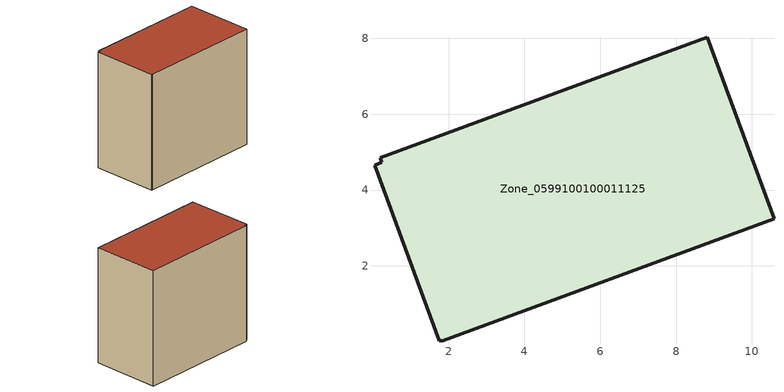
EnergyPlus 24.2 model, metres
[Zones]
Zone_0599100100011125
 floor ground (C_G): 8.82,8.02 10.58,3.24 1.85,0.03 1.75,0.03 0.05,4.66 0.24,4.74 0.2,4.86 z0
 wall outside (C_F): 10.58,3.24 8.82,8.02 0.2,4.86 0.24,4.74 0.05,4.66 1.75,0.03 1.85,0.03 10.58,3.24 z0:8.71
 roof outside (C_R): 0.05,4.66 1.75,0.03 1.85,0.03 10.58,3.24 8.82,8.02 0.2,4.86 0.24,4.74 z8.71
[BUILDING]
Pand.0599100100011125: North Axis=0; Terrain=City; Loads Convergence Tolerance Value=0.04; Temperature Convergence Tolerance Value=0.4; Solar Distribution=FullExterior; Maximum Number of Warmup Days=25; Minimum Number of Warmup Days=1
[Site:Location]
Rotterdam.The.Hague.AP_ZH_NLD Design_Conditions: Latitude=51.96; Longitude=4.45; Time Zone=1; Elevation=-4.5
[SITE:GROUNDTEMPERATURE:BUILDINGSURFACE]
18, 18, 18, 18, 18, 18, 18, 18, 18, 18, 18, 18
[MATERIAL] Thermal Absorptance=0.9; Solar Absorptance=0.7; Visible Absorptance=0.7
Name | Roughness | Thickness | Conductivity | Density | Specific Heat
G.TI.2015-2018 | MediumSmooth | 0.15 | 0.0428571 | 540 | 1210
F.TI.2015-2018 | Rough | 0.3 | 0.0666667 | 1920 | 840
R.TI.2015-2018 | MediumRough | 0.2 | 0.0333333 | 1500 | 1000
[CONSTRUCTION]
C_G: G.TI.2015-2018
C_F: F.TI.2015-2018
C_R: R.TI.2015-2018
[ZONE]
Zone_0599100100011125: Type=1; Multiplier=1; Ceiling Height=Autocalculate; Volume=Autocalculate; Floor Area=autocalculate; Part of Total Floor Area=Yes
[ZONEINFILTRATION:DESIGNFLOWRATE]
Infil_Zone_0599100100011125: Zone or ZoneList or Space or SpaceList=Zone_0599100100011125; Schedule=AlwaysOn; Design Flow Rate Calculation Method=Flow/Area; Flow Rate per Floor Area=0.0015; Constant Term Coefficient=1; Temperature Term Coefficient=0; Velocity Term Coefficient=0; Velocity Squared Term Coefficient=0
[HVACTEMPLATE:ZONE:IDEALLOADSAIRSYSTEM]
Zone_0599100100011125: Maximum Heating Supply Air Temperature=50; Minimum Cooling Supply Air Temperature=13; Maximum Heating Supply Air Humidity Ratio=0.0156; Minimum Cooling Supply Air Humidity Ratio=0.0077; Heating Limit=NoLimit; Cooling Limit=NoLimit; Dehumidification Control Type=ConstantSensibleHeatRatio; Cooling Sensible Heat Ratio=0.7; Dehumidification Setpoint=60; Humidification Control Type=None; Humidification Setpoint=30; Outdoor Air Method=None; Outdoor Air Flow Rate per Person=0.00944; Outdoor Air Flow Rate per Zone Floor Area=0; Outdoor Air Flow Rate per Zone=0; Demand Controlled Ventilation Type=None; Outdoor Air Economizer Type=NoEconomizer; Heat Recovery Type=None; Sensible Heat Recovery Effectiveness=0.7; Latent Heat Recovery Effectiveness=0.65
[ZONECONTROL:THERMOSTAT]
ThermostatControl_Zone_0599100100011125: Zone or ZoneList=Zone_0599100100011125; Control Type Schedule=DualSetpointControlType; Control 1=Thermostat_Zone_0599100100011125; Temperature Difference Between Cutout And Setpoint=0
[THERMOSTATSETPOINT:DUALSETPOINT]
Thermostat_Zone_0599100100011125: Heating Setpoint Temperature Schedule=HeatingSetpoint_Zone_0599100100011125; Cooling Setpoint Temperature Schedule=CoolingSetpoint_Zone_0599100100011125
[SCHEDULE:COMPACT]
HeatingSetpoint_Zone_0599100100011125: Through: 12/31, For: AllDays, Until: 24:00, 21
CoolingSetpoint_Zone_0599100100011125: Through: 12/31, For: AllDays, Until: 24:00, 24
DualSetpointControlType: Through: 12/31, For: AllDays, Until: 24:00, 4
AlwaysOn: Through: 12/31, For: AllDays, Until: 24:00, 1
